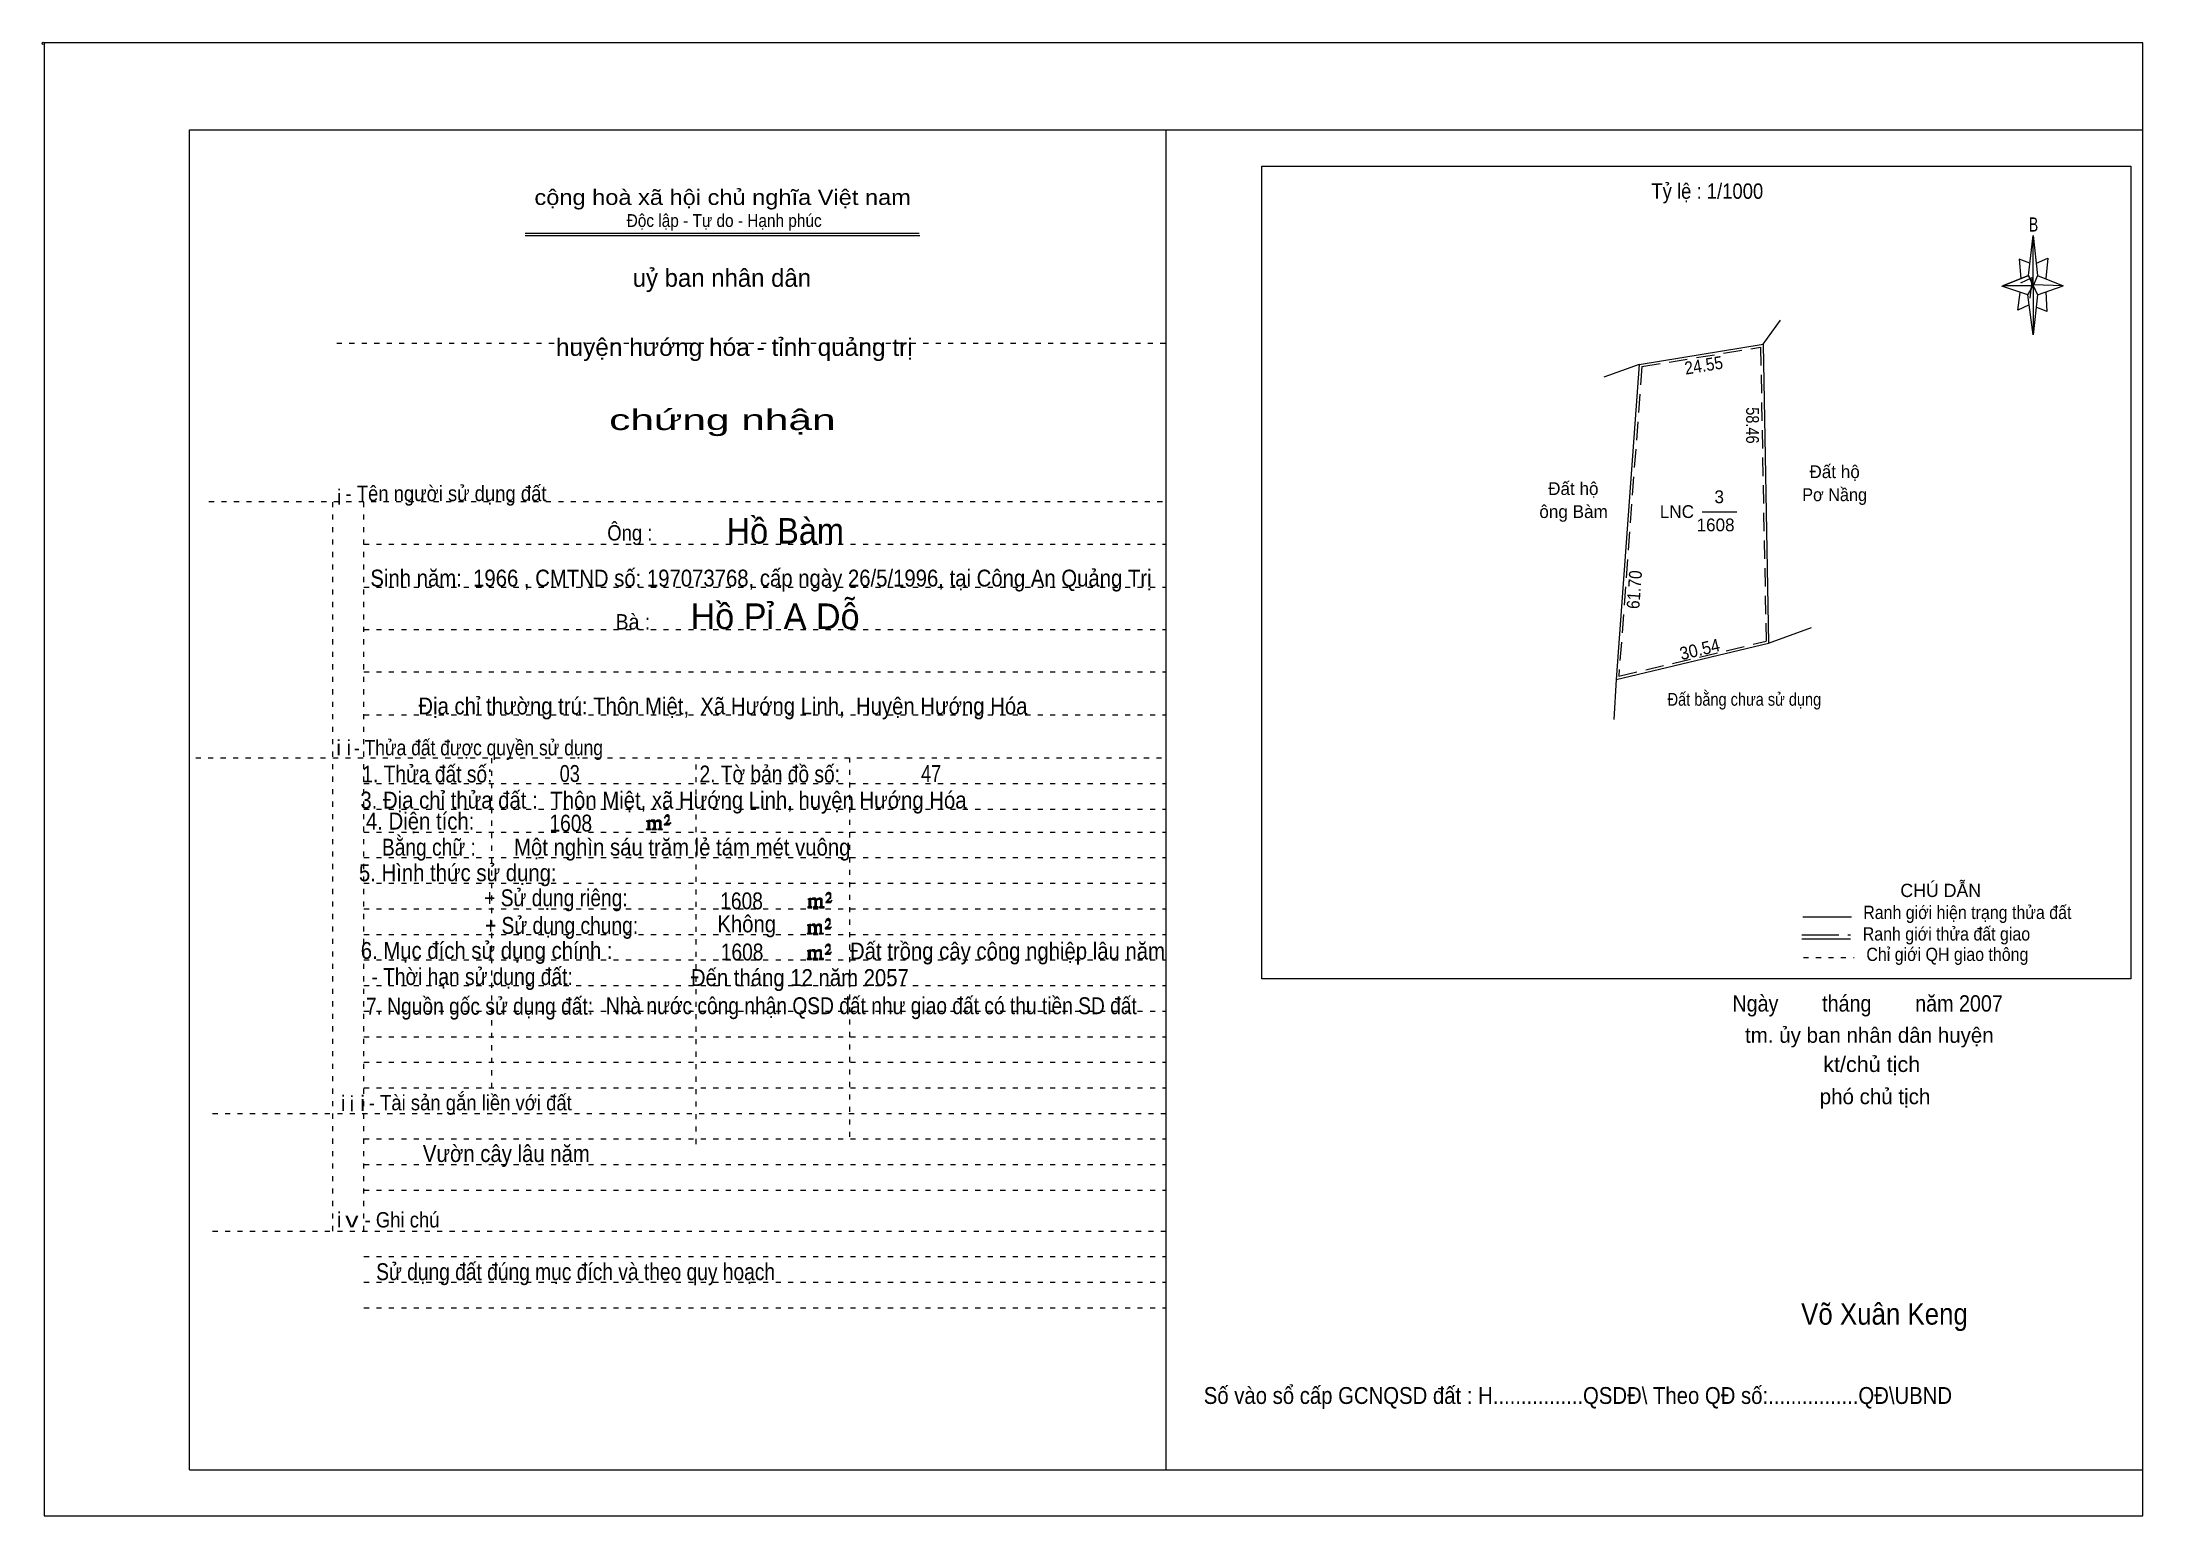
# Model space of a CAD drawing. Header units: centimetres. Extents: x -1.6 to 39.5, y -3.3 to 25.5.
import ezdxf
from ezdxf.enums import TextEntityAlignment as Align

# ---------------------------------------------------------------- set-up
doc = ezdxf.new("R2010")
doc.units = ezdxf.units.CM
doc.header["$LTSCALE"] = 0.12
for name, pattern in [('DOTTED', [1.5, 0.3, -1.2]), ('LONG_DASHED', [7.5, 6, -1.5]), ('MEDIUM_DASHED', [4.5, 3, -1.5])]:
    doc.linetypes.add(name, pattern=pattern)
for name, color, linetype, lineweight in [('1', 7, 'DOTTED', 13), ('10', 7, 'Continuous', 13), ('4', 7, 'Continuous', 13), ('5', 7, 'Continuous', 13), ('50', 7, 'Continuous', 13)]:
    doc.layers.add(name, color=color, linetype=linetype, lineweight=lineweight)

msp = doc.modelspace()

# ---------------------------------------------------------------- hatches: boundary and pattern name
at = {"layer": '50'}
for points in [[(10.27, 10.13), (10.27, 10.12), (10.27, 10.11), (10.25, 10.11), (10.24, 10.11), (10.24, 10.1), (10.33, 10.1), (10.33, 10.11), (10.32, 10.11), (10.31, 10.11), (10.31, 10.12), (10.31, 10.13), (10.31, 10.24), (10.31, 10.25), (10.32, 10.26), (10.34, 10.26), (10.35, 10.26), (10.36, 10.26), (10.37, 10.25), (10.39, 10.22), (10.39, 10.13), (10.37, 10.12), (10.37, 10.11), (10.36, 10.11), (10.35, 10.11), (10.35, 10.1), (10.44, 10.1), (10.44, 10.11), (10.43, 10.11), (10.42, 10.11), (10.42, 10.12), (10.42, 10.13), (10.42, 10.24), (10.44, 10.26), (10.45, 10.26), (10.46, 10.26), (10.49, 10.26), (10.49, 10.25), (10.5, 10.24), (10.5, 10.22), (10.5, 10.13), (10.5, 10.12), (10.49, 10.11), (10.49, 10.11), (10.47, 10.11), (10.47, 10.1), (10.56, 10.1), (10.56, 10.11), (10.55, 10.11), (10.54, 10.11), (10.53, 10.12), (10.53, 10.13), (10.53, 10.2), (10.53, 10.25), (10.53, 10.26), (10.52, 10.27), (10.5, 10.28), (10.47, 10.28), (10.46, 10.28), (10.44, 10.27), (10.41, 10.25), (10.41, 10.26), (10.4, 10.28), (10.39, 10.28), (10.37, 10.28), (10.35, 10.28), (10.34, 10.28), (10.32, 10.26), (10.31, 10.26), (10.31, 10.25), (10.31, 10.25), (10.31, 10.26), (10.31, 10.28), (10.24, 10.26), (10.24, 10.26), (10.25, 10.26), (10.27, 10.25), (10.27, 10.24), (10.27, 10.23)], [(10.69, 10.19), (10.72, 10.24), (10.72, 10.24), (10.71, 10.22), (10.69, 10.22), (10.68, 10.22), (10.63, 10.22), (10.66, 10.26), (10.67, 10.27), (10.69, 10.28), (10.69, 10.3), (10.69, 10.32), (10.69, 10.34), (10.69, 10.35), (10.69, 10.37), (10.68, 10.38), (10.67, 10.38), (10.66, 10.39), (10.65, 10.39), (10.63, 10.38), (10.63, 10.38), (10.62, 10.37), (10.61, 10.35), (10.59, 10.33), (10.61, 10.33), (10.61, 10.35), (10.62, 10.35), (10.63, 10.36), (10.65, 10.36), (10.66, 10.36), (10.67, 10.35), (10.68, 10.35), (10.68, 10.32), (10.68, 10.3), (10.66, 10.28), (10.66, 10.26), (10.65, 10.25), (10.59, 10.2), (10.59, 10.19)], [(13.42, 8.61), (13.42, 8.6), (13.42, 8.59), (13.41, 8.59), (13.4, 8.59), (13.4, 8.57), (13.48, 8.57), (13.48, 8.59), (13.47, 8.59), (13.46, 8.59), (13.46, 8.6), (13.46, 8.61), (13.46, 8.72), (13.46, 8.73), (13.47, 8.74), (13.5, 8.74), (13.51, 8.74), (13.52, 8.74), (13.53, 8.73), (13.54, 8.69), (13.54, 8.61), (13.53, 8.6), (13.53, 8.59), (13.52, 8.59), (13.51, 8.59), (13.51, 8.57), (13.6, 8.57), (13.6, 8.59), (13.58, 8.59), (13.57, 8.59), (13.57, 8.6), (13.57, 8.61), (13.57, 8.72), (13.6, 8.74), (13.61, 8.74), (13.62, 8.74), (13.64, 8.74), (13.64, 8.73), (13.65, 8.72), (13.65, 8.69), (13.65, 8.61), (13.65, 8.6), (13.64, 8.59), (13.64, 8.59), (13.63, 8.59), (13.63, 8.57), (13.72, 8.57), (13.72, 8.59), (13.7, 8.59), (13.69, 8.59), (13.68, 8.6), (13.68, 8.61), (13.68, 8.68), (13.68, 8.73), (13.68, 8.74), (13.67, 8.75), (13.65, 8.76), (13.63, 8.76), (13.62, 8.76), (13.6, 8.75), (13.56, 8.73), (13.56, 8.74), (13.55, 8.76), (13.54, 8.76), (13.53, 8.76), (13.51, 8.76), (13.5, 8.76), (13.47, 8.74), (13.46, 8.74), (13.46, 8.73), (13.46, 8.73), (13.46, 8.74), (13.46, 8.76), (13.4, 8.74), (13.4, 8.74), (13.41, 8.74), (13.42, 8.73), (13.42, 8.72), (13.42, 8.71)], [(13.85, 8.67), (13.87, 8.72), (13.87, 8.72), (13.86, 8.69), (13.85, 8.69), (13.84, 8.69), (13.78, 8.69), (13.82, 8.74), (13.83, 8.75), (13.85, 8.76), (13.85, 8.78), (13.85, 8.79), (13.85, 8.82), (13.85, 8.83), (13.85, 8.85), (13.84, 8.86), (13.83, 8.86), (13.82, 8.87), (13.8, 8.87), (13.78, 8.86), (13.78, 8.86), (13.77, 8.85), (13.76, 8.83), (13.75, 8.81), (13.76, 8.81), (13.76, 8.83), (13.77, 8.83), (13.78, 8.84), (13.8, 8.84), (13.82, 8.84), (13.83, 8.83), (13.84, 8.83), (13.84, 8.79), (13.84, 8.78), (13.82, 8.76), (13.82, 8.74), (13.8, 8.73), (13.75, 8.68), (13.75, 8.67)], [(13.41, 8.09), (13.41, 8.08), (13.41, 8.07), (13.4, 8.07), (13.39, 8.07), (13.39, 8.06), (13.48, 8.06), (13.48, 8.07), (13.47, 8.07), (13.45, 8.07), (13.45, 8.08), (13.45, 8.09), (13.45, 8.2), (13.45, 8.21), (13.47, 8.23), (13.49, 8.23), (13.5, 8.23), (13.51, 8.23), (13.52, 8.21), (13.53, 8.18), (13.53, 8.09), (13.52, 8.08), (13.52, 8.07), (13.51, 8.07), (13.5, 8.07), (13.5, 8.06), (13.59, 8.06), (13.59, 8.07), (13.58, 8.07), (13.57, 8.07), (13.57, 8.08), (13.57, 8.09), (13.57, 8.2), (13.59, 8.23), (13.6, 8.23), (13.61, 8.23), (13.63, 8.23), (13.63, 8.21), (13.64, 8.2), (13.64, 8.18), (13.64, 8.09), (13.64, 8.08), (13.63, 8.07), (13.63, 8.07), (13.62, 8.07), (13.62, 8.06), (13.71, 8.06), (13.71, 8.07), (13.7, 8.07), (13.69, 8.07), (13.67, 8.08), (13.67, 8.09), (13.67, 8.17), (13.67, 8.21), (13.67, 8.23), (13.66, 8.24), (13.64, 8.25), (13.62, 8.25), (13.61, 8.25), (13.59, 8.24), (13.55, 8.21), (13.55, 8.23), (13.54, 8.25), (13.53, 8.25), (13.52, 8.25), (13.5, 8.25), (13.49, 8.25), (13.47, 8.23), (13.45, 8.23), (13.45, 8.21), (13.45, 8.21), (13.45, 8.23), (13.45, 8.25), (13.39, 8.23), (13.39, 8.23), (13.4, 8.23), (13.41, 8.21), (13.41, 8.2), (13.41, 8.19)], [(13.84, 8.16), (13.86, 8.2), (13.86, 8.2), (13.85, 8.18), (13.84, 8.18), (13.83, 8.18), (13.77, 8.18), (13.81, 8.23), (13.82, 8.24), (13.84, 8.25), (13.84, 8.27), (13.84, 8.28), (13.84, 8.3), (13.84, 8.31), (13.84, 8.34), (13.83, 8.35), (13.82, 8.35), (13.81, 8.36), (13.8, 8.36), (13.77, 8.35), (13.77, 8.35), (13.76, 8.34), (13.75, 8.31), (13.74, 8.29), (13.75, 8.29), (13.75, 8.31), (13.76, 8.31), (13.77, 8.33), (13.8, 8.33), (13.81, 8.33), (13.82, 8.31), (13.83, 8.31), (13.83, 8.28), (13.83, 8.27), (13.81, 8.25), (13.81, 8.23), (13.8, 8.21), (13.74, 8.17), (13.74, 8.16)], [(13.84, 7.66), (13.86, 7.71), (13.86, 7.71), (13.85, 7.68), (13.84, 7.68), (13.83, 7.68), (13.77, 7.68), (13.81, 7.73), (13.82, 7.74), (13.84, 7.75), (13.84, 7.77), (13.84, 7.78), (13.84, 7.81), (13.84, 7.82), (13.84, 7.84), (13.83, 7.85), (13.82, 7.85), (13.81, 7.86), (13.79, 7.86), (13.77, 7.85), (13.77, 7.85), (13.76, 7.84), (13.75, 7.82), (13.74, 7.8), (13.75, 7.8), (13.75, 7.82), (13.76, 7.82), (13.77, 7.83), (13.79, 7.83), (13.81, 7.83), (13.82, 7.82), (13.83, 7.82), (13.83, 7.78), (13.83, 7.77), (13.81, 7.75), (13.81, 7.73), (13.79, 7.72), (13.74, 7.67), (13.74, 7.66)], [(13.41, 7.6), (13.41, 7.59), (13.41, 7.58), (13.4, 7.58), (13.39, 7.58), (13.39, 7.56), (13.47, 7.56), (13.47, 7.58), (13.46, 7.58), (13.45, 7.58), (13.45, 7.59), (13.45, 7.6), (13.45, 7.71), (13.45, 7.72), (13.46, 7.73), (13.49, 7.73), (13.5, 7.73), (13.51, 7.73), (13.52, 7.72), (13.53, 7.68), (13.53, 7.6), (13.52, 7.59), (13.52, 7.58), (13.51, 7.58), (13.5, 7.58), (13.5, 7.56), (13.59, 7.56), (13.59, 7.58), (13.57, 7.58), (13.56, 7.58), (13.56, 7.59), (13.56, 7.6), (13.56, 7.71), (13.59, 7.73), (13.6, 7.73), (13.61, 7.73), (13.63, 7.73), (13.63, 7.72), (13.64, 7.71), (13.64, 7.68), (13.64, 7.6), (13.64, 7.59), (13.63, 7.58), (13.63, 7.58), (13.62, 7.58), (13.62, 7.56), (13.71, 7.56), (13.71, 7.58), (13.69, 7.58), (13.68, 7.58), (13.67, 7.59), (13.67, 7.6), (13.67, 7.67), (13.67, 7.72), (13.67, 7.73), (13.66, 7.74), (13.64, 7.75), (13.62, 7.75), (13.61, 7.75), (13.59, 7.74), (13.55, 7.72), (13.55, 7.73), (13.54, 7.75), (13.53, 7.75), (13.52, 7.75), (13.5, 7.75), (13.49, 7.75), (13.46, 7.73), (13.45, 7.73), (13.45, 7.72), (13.45, 7.72), (13.45, 7.73), (13.45, 7.75), (13.39, 7.73), (13.39, 7.73), (13.4, 7.73), (13.41, 7.72), (13.41, 7.71), (13.41, 7.7)]]:
    msp.add_hatch(color=256, dxfattribs=at).paths.add_polyline_path(points)

# ---------------------------------------------------------------- linework, layer by layer
at = {"layer": '1', "linetype": 'Continuous'}
for p, q in [((1.31, -2.42), (1.31, 23.78)), ((1.31, 23.78), (39.51, 23.78)), ((20.41, -2.42), (20.41, 23.78)), ((39.51, -2.42), (39.51, 23.78)), ((7.87, 21.76), (15.58, 21.76)), ((7.87, 21.71), (15.59, 21.71)), ((37.26, 20.55), (36.75, 20.72)), ((1.31, -2.42), (39.51, -2.42))]:
    msp.add_line(p, q, dxfattribs=at)
at = {"layer": '1'}
for p, q in [((4.19, 19.61), (20.41, 19.61)), ((1.69, 16.51), (20.41, 16.51)), ((4.11, 2.25), (4.11, 16.51)), ((4.72, 2.25), (4.72, 16.51)), ((4.72, 15.68), (20.41, 15.68)), ((4.72, 14.84), (20.41, 14.84)), ((4.72, 14.01), (20.41, 14.01)), ((4.72, 13.18), (20.41, 13.18)), ((4.72, 12.34), (20.41, 12.34)), ((1.43, 11.5), (20.41, 11.5)), ((7.22, 5.05), (7.22, 11.5)), ((11.22, 3.95), (11.22, 11.5)), ((14.22, 4.09), (14.22, 11.5)), ((4.72, 11), (20.41, 11)), ((4.72, 10.5), (20.41, 10.5)), ((4.72, 10.05), (20.41, 10.05)), ((4.72, 9.55), (20.41, 9.55)), ((4.72, 9.05), (20.41, 9.05)), ((4.72, 8.55), (20.41, 8.55)), ((4.72, 8.05), (20.41, 8.05)), ((4.72, 7.55), (20.41, 7.55)), ((4.72, 7.05), (20.41, 7.05)), ((4.72, 6.55), (20.41, 6.55)), ((4.72, 6.05), (20.41, 6.05)), ((4.72, 5.55), (20.41, 5.55)), ((4.72, 5.05), (20.41, 5.05)), ((1.76, 4.55), (20.41, 4.55)), ((4.72, 4.05), (20.41, 4.05)), ((4.72, 3.55), (20.41, 3.55)), ((4.72, 3.05), (20.41, 3.05)), ((1.76, 2.25), (20.41, 2.25)), ((4.72, 1.75), (20.41, 1.75)), ((4.72, 1.25), (20.41, 1.25)), ((4.72, 0.75), (20.41, 0.75))]:
    msp.add_line(p, q, dxfattribs=at)
at = {"layer": '1', "linetype": 'Continuous'}
msp.add_lwpolyline([(-1.53, -3.32), (39.51, -3.32), (39.51, 25.48), (-1.53, 25.48)], close=True, dxfattribs=at)
msp.add_lwpolyline([(37.27, 20.35), (37.06, 20.25), (37.11, 20.6)], dxfattribs=at)
at = {"layer": '10'}
for p, q in [((32.08, 19.59), (32.42, 20.06)), ((29.66, 19.19), (32.08, 19.59)), ((29.66, 19.19), (28.97, 18.94)), ((30.89, 16.31), (31.57, 16.31)), ((29.21, 13.03), (32.19, 13.74))]:
    msp.add_line(p, q, dxfattribs=at)
at = {"layer": '10', "linetype": 'MEDIUM_DASHED'}
for p, q in [((29.71, 19.15), (32.03, 19.53)), ((32.03, 19.53), (32.14, 13.78))]:
    msp.add_line(p, q, dxfattribs=at)
at = {"layer": '10'}
for points in [[(32.08, 19.59), (32.19, 13.74), (33.03, 14.05)], [(29.66, 19.19), (29.21, 13.03), (29.16, 12.25)]]:
    msp.add_lwpolyline(points, dxfattribs=at)
at = {"layer": '10', "linetype": 'MEDIUM_DASHED'}
msp.add_lwpolyline([(29.71, 19.15), (29.26, 13.1), (32.14, 13.78)], dxfattribs=at)
at = {"layer": '4'}
for p, q in [((32.86, 8.39), (33.81, 8.39)), ((32.84, 7.96), (33.79, 7.96))]:
    msp.add_line(p, q, dxfattribs=at)
at = {"layer": '4', "linetype": 'LONG_DASHED'}
msp.add_line((32.84, 8.04), (33.79, 8.04), dxfattribs=at)
at = {"layer": '4', "linetype": 'DOTTED'}
msp.add_line((32.87, 7.6), (33.86, 7.6), dxfattribs=at)
at = {"layer": '4'}
msp.add_lwpolyline([(22.28, 23.07), (39.27, 23.07), (39.27, 7.18), (22.28, 7.18)], close=True, dxfattribs=at)
msp.add_circle((-1.55, 25.47), 0.025, dxfattribs=at)
at = {"layer": '5'}
for p, q in [((37.27, 20.93), (37.36, 21.71)), ((37.45, 20.55), (37.36, 19.77)), ((37.45, 20.93), (37.95, 20.73)), ((37.61, 20.61), (37.63, 20.23)), ((37.63, 20.23), (37.42, 20.31))]:
    msp.add_line(p, q, dxfattribs=at)
for points in [[(37.36, 21.71), (37.45, 20.93), (37.36, 20.73)], [(37.36, 20.73), (36.77, 20.73), (37.27, 20.93), (37.45, 20.55), (37.95, 20.73), (37.36, 20.75)], [(37.36, 20.73), (37.36, 19.77), (37.26, 20.55)]]:
    msp.add_lwpolyline(points, close=True, dxfattribs=at)
for points in [[(37.3, 21.17), (37.09, 21.25), (37.12, 20.87)], [(37.43, 21.17), (37.65, 21.27), (37.61, 20.87)], [(37.36, 20.73), (37.27, 20.93), (36.77, 20.73)], [(37.12, 20.79), (37.34, 20.89), (37.3, 20.49)], [(37.36, 20.73), (37.45, 20.55), (37.95, 20.73)]]:
    msp.add_lwpolyline(points, dxfattribs=at)
at = {"layer": '50'}
for points in [[(10.27, 10.13), (10.27, 10.12), (10.27, 10.11), (10.25, 10.11), (10.24, 10.11), (10.24, 10.1), (10.33, 10.1), (10.33, 10.11), (10.32, 10.11), (10.31, 10.11), (10.31, 10.12), (10.31, 10.13), (10.31, 10.24), (10.31, 10.25), (10.32, 10.26), (10.34, 10.26), (10.35, 10.26), (10.36, 10.26), (10.37, 10.25), (10.39, 10.22), (10.39, 10.13), (10.37, 10.12), (10.37, 10.11), (10.36, 10.11), (10.35, 10.11), (10.35, 10.1), (10.44, 10.1), (10.44, 10.11), (10.43, 10.11), (10.42, 10.11), (10.42, 10.12), (10.42, 10.13), (10.42, 10.24), (10.44, 10.26), (10.45, 10.26), (10.46, 10.26), (10.49, 10.26), (10.49, 10.25), (10.5, 10.24), (10.5, 10.22), (10.5, 10.13), (10.5, 10.12), (10.49, 10.11), (10.49, 10.11), (10.47, 10.11), (10.47, 10.1), (10.56, 10.1), (10.56, 10.11), (10.55, 10.11), (10.54, 10.11), (10.53, 10.12), (10.53, 10.13), (10.53, 10.2), (10.53, 10.25), (10.53, 10.26), (10.52, 10.27), (10.5, 10.28), (10.47, 10.28), (10.46, 10.28), (10.44, 10.27), (10.41, 10.25), (10.41, 10.26), (10.4, 10.28), (10.39, 10.28), (10.37, 10.28), (10.35, 10.28), (10.34, 10.28), (10.32, 10.26), (10.31, 10.26), (10.31, 10.25), (10.31, 10.25), (10.31, 10.26), (10.31, 10.28), (10.24, 10.26), (10.24, 10.26), (10.25, 10.26), (10.27, 10.25), (10.27, 10.24), (10.27, 10.23)], [(10.69, 10.19), (10.72, 10.24), (10.72, 10.24), (10.71, 10.22), (10.69, 10.22), (10.68, 10.22), (10.63, 10.22), (10.66, 10.26), (10.67, 10.27), (10.69, 10.28), (10.69, 10.3), (10.69, 10.32), (10.69, 10.34), (10.69, 10.35), (10.69, 10.37), (10.68, 10.38), (10.67, 10.38), (10.66, 10.39), (10.65, 10.39), (10.63, 10.38), (10.63, 10.38), (10.62, 10.37), (10.61, 10.35), (10.59, 10.33), (10.61, 10.33), (10.61, 10.35), (10.62, 10.35), (10.63, 10.36), (10.65, 10.36), (10.66, 10.36), (10.67, 10.35), (10.68, 10.35), (10.68, 10.32), (10.68, 10.3), (10.66, 10.28), (10.66, 10.26), (10.65, 10.25), (10.59, 10.2), (10.59, 10.19)], [(13.42, 8.61), (13.42, 8.6), (13.42, 8.59), (13.41, 8.59), (13.4, 8.59), (13.4, 8.57), (13.48, 8.57), (13.48, 8.59), (13.47, 8.59), (13.46, 8.59), (13.46, 8.6), (13.46, 8.61), (13.46, 8.72), (13.46, 8.73), (13.47, 8.74), (13.5, 8.74), (13.51, 8.74), (13.52, 8.74), (13.53, 8.73), (13.54, 8.69), (13.54, 8.61), (13.53, 8.6), (13.53, 8.59), (13.52, 8.59), (13.51, 8.59), (13.51, 8.57), (13.6, 8.57), (13.6, 8.59), (13.58, 8.59), (13.57, 8.59), (13.57, 8.6), (13.57, 8.61), (13.57, 8.72), (13.6, 8.74), (13.61, 8.74), (13.62, 8.74), (13.64, 8.74), (13.64, 8.73), (13.65, 8.72), (13.65, 8.69), (13.65, 8.61), (13.65, 8.6), (13.64, 8.59), (13.64, 8.59), (13.63, 8.59), (13.63, 8.57), (13.72, 8.57), (13.72, 8.59), (13.7, 8.59), (13.69, 8.59), (13.68, 8.6), (13.68, 8.61), (13.68, 8.68), (13.68, 8.73), (13.68, 8.74), (13.67, 8.75), (13.65, 8.76), (13.63, 8.76), (13.62, 8.76), (13.6, 8.75), (13.56, 8.73), (13.56, 8.74), (13.55, 8.76), (13.54, 8.76), (13.53, 8.76), (13.51, 8.76), (13.5, 8.76), (13.47, 8.74), (13.46, 8.74), (13.46, 8.73), (13.46, 8.73), (13.46, 8.74), (13.46, 8.76), (13.4, 8.74), (13.4, 8.74), (13.41, 8.74), (13.42, 8.73), (13.42, 8.72), (13.42, 8.71)], [(13.85, 8.67), (13.87, 8.72), (13.87, 8.72), (13.86, 8.69), (13.85, 8.69), (13.84, 8.69), (13.78, 8.69), (13.82, 8.74), (13.83, 8.75), (13.85, 8.76), (13.85, 8.78), (13.85, 8.79), (13.85, 8.82), (13.85, 8.83), (13.85, 8.85), (13.84, 8.86), (13.83, 8.86), (13.82, 8.87), (13.8, 8.87), (13.78, 8.86), (13.78, 8.86), (13.77, 8.85), (13.76, 8.83), (13.75, 8.81), (13.76, 8.81), (13.76, 8.83), (13.77, 8.83), (13.78, 8.84), (13.8, 8.84), (13.82, 8.84), (13.83, 8.83), (13.84, 8.83), (13.84, 8.79), (13.84, 8.78), (13.82, 8.76), (13.82, 8.74), (13.8, 8.73), (13.75, 8.68), (13.75, 8.67)], [(13.41, 8.09), (13.41, 8.08), (13.41, 8.07), (13.4, 8.07), (13.39, 8.07), (13.39, 8.06), (13.48, 8.06), (13.48, 8.07), (13.47, 8.07), (13.45, 8.07), (13.45, 8.08), (13.45, 8.09), (13.45, 8.2), (13.45, 8.21), (13.47, 8.23), (13.49, 8.23), (13.5, 8.23), (13.51, 8.23), (13.52, 8.21), (13.53, 8.18), (13.53, 8.09), (13.52, 8.08), (13.52, 8.07), (13.51, 8.07), (13.5, 8.07), (13.5, 8.06), (13.59, 8.06), (13.59, 8.07), (13.58, 8.07), (13.57, 8.07), (13.57, 8.08), (13.57, 8.09), (13.57, 8.2), (13.59, 8.23), (13.6, 8.23), (13.61, 8.23), (13.63, 8.23), (13.63, 8.21), (13.64, 8.2), (13.64, 8.18), (13.64, 8.09), (13.64, 8.08), (13.63, 8.07), (13.63, 8.07), (13.62, 8.07), (13.62, 8.06), (13.71, 8.06), (13.71, 8.07), (13.7, 8.07), (13.69, 8.07), (13.67, 8.08), (13.67, 8.09), (13.67, 8.17), (13.67, 8.21), (13.67, 8.23), (13.66, 8.24), (13.64, 8.25), (13.62, 8.25), (13.61, 8.25), (13.59, 8.24), (13.55, 8.21), (13.55, 8.23), (13.54, 8.25), (13.53, 8.25), (13.52, 8.25), (13.5, 8.25), (13.49, 8.25), (13.47, 8.23), (13.45, 8.23), (13.45, 8.21), (13.45, 8.21), (13.45, 8.23), (13.45, 8.25), (13.39, 8.23), (13.39, 8.23), (13.4, 8.23), (13.41, 8.21), (13.41, 8.2), (13.41, 8.19)], [(13.84, 8.16), (13.86, 8.2), (13.86, 8.2), (13.85, 8.18), (13.84, 8.18), (13.83, 8.18), (13.77, 8.18), (13.81, 8.23), (13.82, 8.24), (13.84, 8.25), (13.84, 8.27), (13.84, 8.28), (13.84, 8.3), (13.84, 8.31), (13.84, 8.34), (13.83, 8.35), (13.82, 8.35), (13.81, 8.36), (13.8, 8.36), (13.77, 8.35), (13.77, 8.35), (13.76, 8.34), (13.75, 8.31), (13.74, 8.29), (13.75, 8.29), (13.75, 8.31), (13.76, 8.31), (13.77, 8.33), (13.8, 8.33), (13.81, 8.33), (13.82, 8.31), (13.83, 8.31), (13.83, 8.28), (13.83, 8.27), (13.81, 8.25), (13.81, 8.23), (13.8, 8.21), (13.74, 8.17), (13.74, 8.16)], [(13.84, 7.66), (13.86, 7.71), (13.86, 7.71), (13.85, 7.68), (13.84, 7.68), (13.83, 7.68), (13.77, 7.68), (13.81, 7.73), (13.82, 7.74), (13.84, 7.75), (13.84, 7.77), (13.84, 7.78), (13.84, 7.81), (13.84, 7.82), (13.84, 7.84), (13.83, 7.85), (13.82, 7.85), (13.81, 7.86), (13.79, 7.86), (13.77, 7.85), (13.77, 7.85), (13.76, 7.84), (13.75, 7.82), (13.74, 7.8), (13.75, 7.8), (13.75, 7.82), (13.76, 7.82), (13.77, 7.83), (13.79, 7.83), (13.81, 7.83), (13.82, 7.82), (13.83, 7.82), (13.83, 7.78), (13.83, 7.77), (13.81, 7.75), (13.81, 7.73), (13.79, 7.72), (13.74, 7.67), (13.74, 7.66)], [(13.41, 7.6), (13.41, 7.59), (13.41, 7.58), (13.4, 7.58), (13.39, 7.58), (13.39, 7.56), (13.47, 7.56), (13.47, 7.58), (13.46, 7.58), (13.45, 7.58), (13.45, 7.59), (13.45, 7.6), (13.45, 7.71), (13.45, 7.72), (13.46, 7.73), (13.49, 7.73), (13.5, 7.73), (13.51, 7.73), (13.52, 7.72), (13.53, 7.68), (13.53, 7.6), (13.52, 7.59), (13.52, 7.58), (13.51, 7.58), (13.5, 7.58), (13.5, 7.56), (13.59, 7.56), (13.59, 7.58), (13.57, 7.58), (13.56, 7.58), (13.56, 7.59), (13.56, 7.6), (13.56, 7.71), (13.59, 7.73), (13.6, 7.73), (13.61, 7.73), (13.63, 7.73), (13.63, 7.72), (13.64, 7.71), (13.64, 7.68), (13.64, 7.6), (13.64, 7.59), (13.63, 7.58), (13.63, 7.58), (13.62, 7.58), (13.62, 7.56), (13.71, 7.56), (13.71, 7.58), (13.69, 7.58), (13.68, 7.58), (13.67, 7.59), (13.67, 7.6), (13.67, 7.67), (13.67, 7.72), (13.67, 7.73), (13.66, 7.74), (13.64, 7.75), (13.62, 7.75), (13.61, 7.75), (13.59, 7.74), (13.55, 7.72), (13.55, 7.73), (13.54, 7.75), (13.53, 7.75), (13.52, 7.75), (13.5, 7.75), (13.49, 7.75), (13.46, 7.73), (13.45, 7.73), (13.45, 7.72), (13.45, 7.72), (13.45, 7.73), (13.45, 7.75), (13.39, 7.73), (13.39, 7.73), (13.4, 7.73), (13.41, 7.72), (13.41, 7.71), (13.41, 7.7)]]:
    msp.add_lwpolyline(points, close=True, dxfattribs=at)

# ---------------------------------------------------------------- texts
at = {"layer": '1'}
for s, height, width, p in [('cộng hoà xã hội chủ nghĩa Việt nam', 0.3, 1.15, (11.735, 22.31)), ('Độc lập - Tự do - Hạnh phúc', 0.25, 0.9, (11.765, 21.88)), ('chứng nhận', 0.4, 1.55, (11.73, 17.91)), ('- Tên người sử dụng đất', 0.3, 0.9, (6.325, 16.52)), ('- Thửa đất được quyền sử dụng', 0.3, 0.85, (6.96, 11.55)), ('- Tài sản gắn liền với đất ', 0.3, 0.9, (6.85, 4.61)), ('v', 0.3, 1.3, (4.485, 2.32)), ('- Ghi chú', 0.3, 0.9, (5.465, 2.32))]:
    msp.add_text(s, height=height, dxfattribs=dict(at, width=width)).set_placement(p, align=Align.CENTER)
for s, height, p in [('uỷ ban nhân dân', 0.35, (11.72, 20.71)), ('i', 0.3, (4.235, 16.45)), ('i', 0.3, (4.225, 11.55)), ('i', 0.3, (4.425, 11.55)), ('i', 0.3, (4.315, 4.6)), ('i', 0.3, (4.485, 4.59)), ('i', 0.3, (4.695, 4.6)), ('i', 0.3, (4.235, 2.32))]:
    msp.add_text(s, height=height, dxfattribs=at).set_placement(p, align=Align.CENTER)
at = {"layer": '10'}
for s, height, width, p in [('Tỷ lệ : 1/1000', 0.3, 0.9, (30.99, 22.43)), ('Pơ Nầng', 0.25, 0.95, (33.48, 16.52)), ('Hồ Bàm', 0.5, 0.95, (12.96, 15.69)), ('Đất bằng chưa sử dụng ', 0.25, 0.85, (31.755, 12.52)), ('Võ Xuân Keng', 0.42, 0.9, (34.455, 0.42))]:
    msp.add_text(s, height=height, dxfattribs=dict(at, width=width)).set_placement(p, align=Align.CENTER)
for s, rotation, width, p in [('24.55', 9.378, 0.9, (30.94, 19.053)), ('58.46', 270, 0.85, (31.75, 18)), ('61.70', 85.855, 0.9, (29.687, 14.781)), ('30.54', 13.422, 0.95, (30.871, 13.501))]:
    msp.add_text(s, height=0.25, rotation=rotation, dxfattribs=dict(at, width=width)).set_placement(p, align=Align.CENTER)
for s, height, p in [('Đất hộ', 0.25, (28.37, 16.64)), ('Đất hộ', 0.25, (33.48, 16.97)), ('ông Bàm', 0.25, (28.375, 16.19)), ('Hồ Pỉ A Dỗ', 0.5, (12.76, 14.02))]:
    msp.add_text(s, height=height, dxfattribs=at).set_placement(p, align=Align.CENTER)
msp.add_text('LNC', height=0.25, dxfattribs=at).set_placement((30.73, 16.19), align=Align.RIGHT)
for s, p in [('3', (31.13, 16.48)), ('1608', (30.78, 15.93))]:
    msp.add_text(s, height=0.25, dxfattribs=at).set_placement(p)
at = {"layer": '4'}
msp.add_text('CHÚ DẪN', height=0.2591, dxfattribs=at).set_placement((35.555, 8.78), align=Align.CENTER)
at = {"layer": '4', "width": 0.9}
for s, p in [('Ranh giới hiện trạng thửa đất', (36.075, 8.35)), ('Ranh giới thửa đất giao ', (35.71, 7.93)), ('Chỉ giới QH giao thông', (35.685, 7.53))]:
    msp.add_text(s, height=0.2591, dxfattribs=at).set_placement(p, align=Align.CENTER)
at = {"layer": '5', "width": 0.75}
msp.add_text('B', height=0.276, dxfattribs=at).set_placement((37.37, 21.79), align=Align.CENTER)
at = {"layer": '50'}
for s, height, width, p in [('  huyện hướng hóa - tỉnh quảng trị', 0.34, 1.05, (11.83, 19.36)), ('Ông :', 0.3, 0.9, (9.92, 15.75)), ('Sinh năm:  1966 , CMTND số: 197073768, cấp ngày 26/5/1996, tại Công An Quảng Trị', 0.33, 0.9, (12.485, 14.85)), ('Bà :', 0.3, 0.95, (9.98, 14.01)), ('Địa chỉ thường trú: Thôn Miệt,  Xã Hướng Linh,  Huyện Hướng Hóa', 0.33, 0.9, (11.74, 12.35)), ('1. Thửa đất số:  ', 0.33, 0.85, (6.065, 11.02)), ('03', 0.33, 0.8, (8.745, 11.03)), ('2. Tờ bản đồ số:  ', 0.33, 0.85, (12.76, 11.02)), ('47', 0.33, 0.8, (15.81, 11.03)), ('3. Địa chỉ thửa đất : ', 0.33, 0.9, (6.44, 10.51)), ('Thôn Miệt, xã Hướng Linh, huyện Hướng Hóa', 0.33, 0.9, (12.435, 10.51)), ('4. Diện tích: ', 0.33, 0.9, (5.875, 10.1)), ('1608', 0.33, 0.85, (8.765, 10.06)), ('Bằng chữ :', 0.33, 0.85, (5.99, 9.59)), ('Một nghìn sáu trăm lẻ tám mét vuông', 0.33, 0.9, (10.945, 9.59)), ('5. Hình thức sử dụng:', 0.33, 0.9, (6.555, 9.09)), ('+ Sử dụng riêng:', 0.33, 0.85, (8.475, 8.6)), ('1608', 0.33, 0.85, (12.105, 8.54)), ('+ Sử dụng chung:', 0.33, 0.85, (8.585, 8.06)), ('Không', 0.33, 0.9, (12.205, 8.09)), ('6. Mục đích sử dụng chính :', 0.33, 0.9, (7.12, 7.57)), ('1608', 0.33, 0.85, (12.115, 7.54)), ('Đất trồng cây công nghiệp lâu năm', 0.33, 0.9, (17.305, 7.56)), ('- Thời hạn sử dụng đất:', 0.33, 0.85, (6.835, 7.06)), ('Đến tháng 12 năm 2057', 0.33, 0.9, (13.245, 7.04)), ('7. Nguồn gốc sử dụng đất:', 0.33, 0.85, (6.98, 6.48)), ('Nhà nước công nhận QSD đất như giao đất có thu tiền SD đất ', 0.33, 0.85, (14.695, 6.49)), ('Ngày        tháng        năm 2007', 0.32, 0.9, (34.125, 6.54)), ('kt/chủ tịch', 0.3, 1.05, (34.205, 5.36)), ('Vườn cây lâu năm', 0.33, 0.9, (7.505, 3.6)), ('Sử dụng đất đúng mục đích và theo quy hoạch', 0.33, 0.85, (8.86, 1.29)), ('Số vào sổ cấp GCNQSD đất : H................QSDĐ\\ Theo QĐ số:................QĐ\\UBND', 0.33, 0.9, (28.46, -1.13))]:
    msp.add_text(s, height=height, dxfattribs=dict(at, width=width)).set_placement(p, align=Align.CENTER)
for s, p in [('tm. ủy ban nhân dân huyện ', (34.215, 5.93)), ('phó chủ tịch', (34.27, 4.73))]:
    msp.add_text(s, height=0.3, dxfattribs=at).set_placement(p, align=Align.CENTER)

doc.saveas('drawing.dxf')
